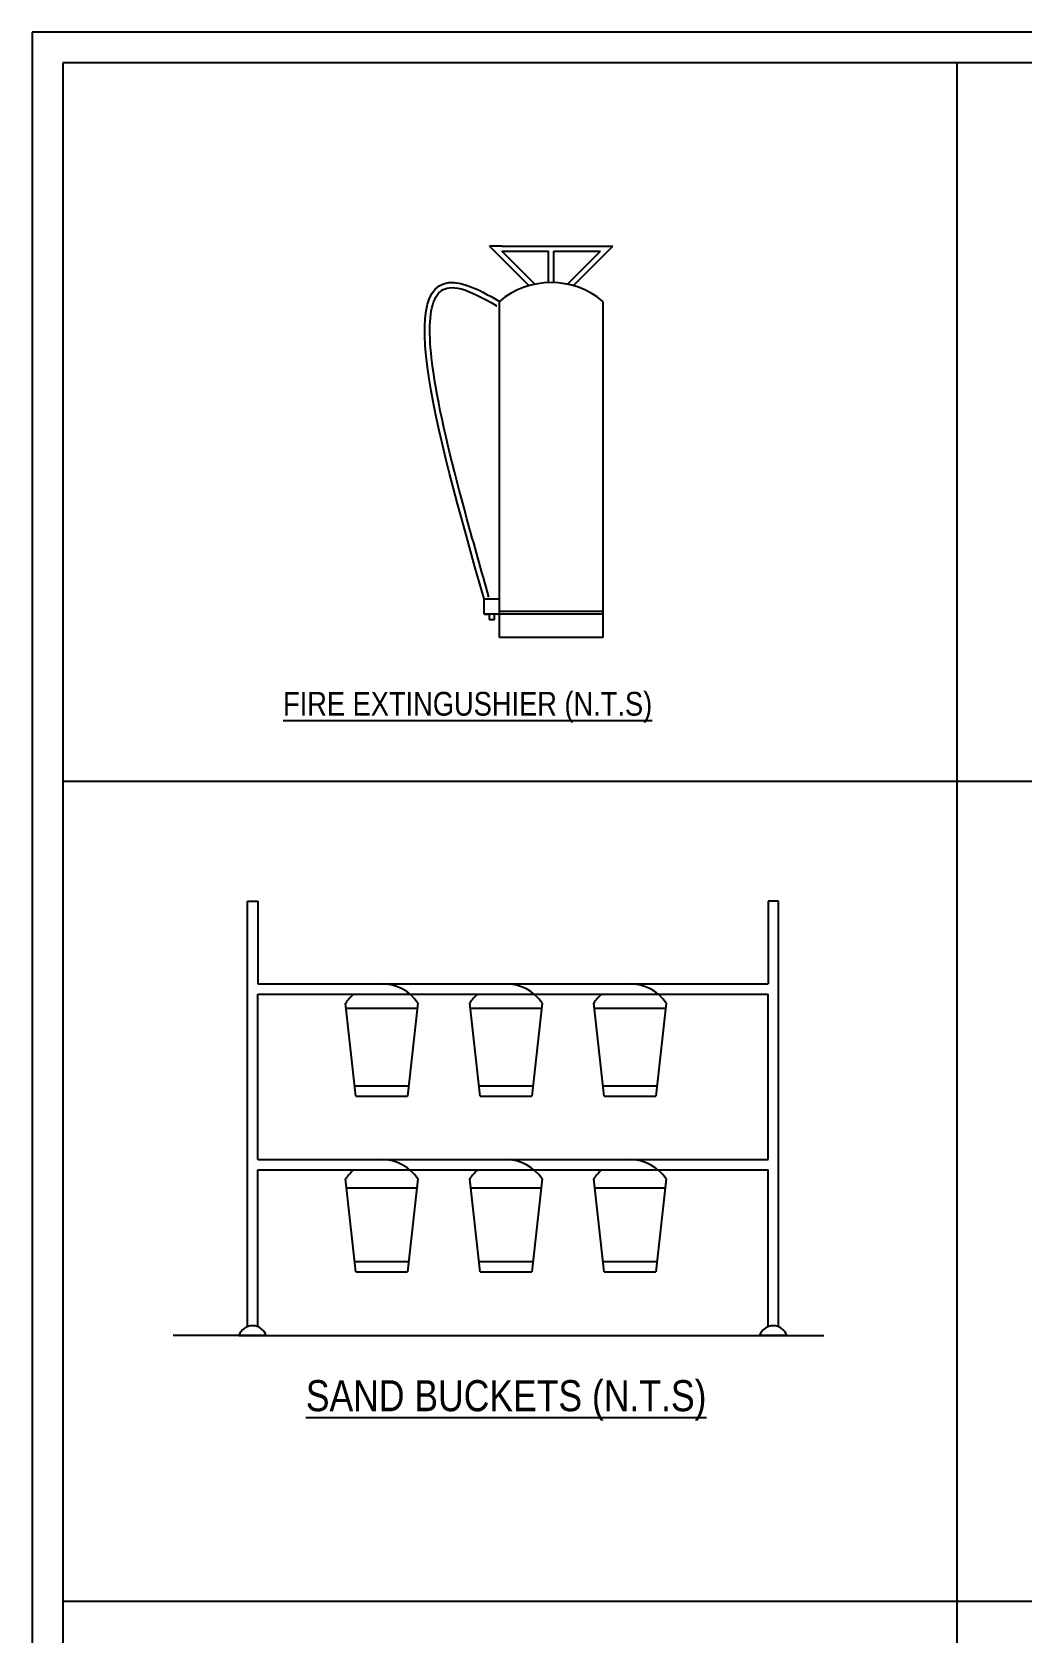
# Model space of a CAD drawing. Header units: metres. Extents: x 5669 to 5845, y 5621 to 5793.
# Drawn here: x 5794.36 to 5804.01, y 5676.34 to 5691.95 of the extents above; entities that cross this region are included whole.
import ezdxf

# ---------------------------------------------------------------- set-up
doc = ezdxf.new("R2010")
doc.units = ezdxf.units.M
doc.header["$MEASUREMENT"] = 0
doc.styles.add('style1', font='ARIALN.TTF')

# ---------------------------------------------------------------- blocks, each defined once
blk = doc.blocks.new('A$C3FDD778E')
for p, q in [((2.234, 4.686), (2.114, 4.686)), ((2.497, 4.303), (2.114, 4.686)), ((2.234, 4.686), (3.308, 4.686)), ((2.925, 4.303), (3.308, 4.686)), ((2.234, 4.636), (2.686, 4.636)), ((2.554, 4.317), (2.234, 4.636)), ((2.686, 4.333), (2.686, 4.636)), ((2.736, 4.636), (3.188, 4.636)), ((2.736, 4.333), (2.736, 4.636)), ((2.868, 4.317), (3.188, 4.636)), ((2.211, 0.901), (2.211, 4.151)), ((3.211, 4.151), (3.211, 0.901)), ((2.061, 1.126), (2.061, 1.276)), ((2.061, 1.276), (2.211, 1.276)), ((2.061, 1.126), (2.071, 1.126)), ((2.061, 1.126), (2.081, 1.126)), ((2.211, 1.126), (2.061, 1.126)), ((2.061, 1.126), (2.111, 1.126)), ((2.111, 1.126), (2.111, 1.076)), ((2.161, 1.076), (2.161, 1.126)), ((3.211, 1.151), (2.211, 1.151)), ((3.211, 1.126), (2.211, 1.126)), ((2.111, 1.076), (2.161, 1.076)), ((3.211, 0.901), (2.211, 0.901))]:
    blk.add_line(p, q)
blk.add_arc((2.711, 3.554), 0.779, 50.0538, 129.9462)
for points, knots in [([(2.061, 1.276), (1.592, 2.93), (1.07, 4.769), (2.099, 4.216), (2.211, 4.151)], [0, 0, 0, 0, 3.030452, 3.369076, 3.369076, 3.369076, 3.369076]), ([(2.109, 1.29), (2.037, 1.546), (1.964, 1.801), (1.76, 2.546), (1.644, 3.014), (1.535, 3.689), (1.523, 3.932), (1.576, 4.172), (1.609, 4.227), (1.693, 4.285), (1.751, 4.295), (1.928, 4.249), (2.047, 4.188), (2.182, 4.11), (2.184, 4.109), (2.186, 4.108)], [0, 0, 0, 0, 0.468639, 0.468639, 1.405917, 1.405917, 2.137486, 2.137486, 2.546212, 2.546212, 2.954939, 2.954939, 3.363666, 3.363666, 3.369076, 3.369076, 3.369076, 3.369076])]:
    blk.add_open_spline(points, degree=3, knots=knots)
at = {"style": 'style1'}
blk.add_text('%%UFIRE EXTINGUSHIER (N.T.S)', height=0.23, dxfattribs=at).set_placement((0.117, 0.145))
blk = doc.blocks.new('A$C4F0D4689')
for p, q in [((0.717, 5.068), (0.817, 5.068)), ((0.717, 4.268), (0.717, 5.068)), ((0.817, 5.068), (0.817, 4.268)), ((5.753, 5.068), (5.753, 4.268)), ((5.853, 5.068), (5.753, 5.068)), ((5.853, 4.268), (5.853, 5.068)), ((0.717, 0.953), (0.717, 4.268)), ((0.817, 4.268), (5.753, 4.268)), ((5.853, 0.953), (5.853, 4.268)), ((0.817, 4.168), (5.753, 4.168)), ((0.817, 2.568), (0.817, 4.168)), ((1.767, 3.182), (1.667, 4.082)), ((1.667, 4.032), (2.367, 4.032)), ((2.367, 4.082), (2.267, 3.182)), ((2.967, 3.182), (2.867, 4.082)), ((2.867, 4.032), (3.567, 4.032)), ((3.567, 4.082), (3.467, 3.182)), ((4.167, 3.182), (4.067, 4.082)), ((4.067, 4.032), (4.767, 4.032)), ((4.767, 4.082), (4.667, 3.182)), ((5.753, 2.568), (5.753, 4.168)), ((1.756, 3.282), (2.278, 3.282)), ((2.956, 3.282), (3.478, 3.282)), ((4.156, 3.282), (4.678, 3.282)), ((1.767, 3.182), (2.267, 3.182)), ((2.967, 3.182), (3.467, 3.182)), ((4.167, 3.182), (4.667, 3.182)), ((0.817, 2.568), (5.753, 2.568)), ((0.817, 0.953), (0.817, 2.468)), ((0.817, 2.468), (5.753, 2.468)), ((1.767, 1.482), (1.667, 2.382)), ((2.367, 2.382), (2.267, 1.482)), ((2.967, 1.482), (2.867, 2.382)), ((3.567, 2.382), (3.467, 1.482)), ((4.167, 1.482), (4.067, 2.382)), ((4.767, 2.382), (4.667, 1.482)), ((5.753, 0.953), (5.753, 2.468)), ((1.667, 2.294), (2.367, 2.294)), ((2.867, 2.294), (3.567, 2.294)), ((4.067, 2.294), (4.767, 2.294)), ((1.756, 1.582), (2.278, 1.582)), ((2.956, 1.582), (3.478, 1.582)), ((4.156, 1.582), (4.678, 1.582)), ((1.767, 1.482), (2.267, 1.482)), ((2.967, 1.482), (3.467, 1.482)), ((4.167, 1.482), (4.667, 1.482)), ((0.817, 0.868), (0, 0.868)), ((0.899, 0.868), (0.635, 0.868)), ((0.635, 0.868), (0.899, 0.868)), ((0.717, 0.868), (0.817, 0.868)), ((0.817, 0.868), (6.291, 0.868)), ((5.936, 0.868), (5.671, 0.868)), ((5.671, 0.868), (5.936, 0.868)), ((5.753, 0.868), (5.853, 0.868))]:
    blk.add_line(p, q)
for centre, radius, start, end in [((2.017, 3.846), 0.422, 34.0643, 90), ((3.217, 3.846), 0.422, 34.0643, 90), ((4.417, 3.846), 0.422, 34.0643, 90), ((2.017, 3.846), 0.422, 130.243, 145.9357), ((3.217, 3.846), 0.422, 130.243, 145.9357), ((4.417, 3.846), 0.422, 130.243, 145.9357), ((2.017, 2.146), 0.422, 34.0643, 90), ((3.217, 2.146), 0.422, 34.0643, 90), ((4.417, 2.146), 0.422, 34.0643, 90), ((2.017, 2.146), 0.422, 130.243, 145.9357), ((3.217, 2.146), 0.422, 130.243, 145.9357), ((4.417, 2.146), 0.422, 130.243, 145.9357), ((0.767, 0.822), 0.14, 19.1726, 160.8274), ((5.803, 0.822), 0.14, 19.1726, 160.8274)]:
    blk.add_arc(centre, radius, start, end)
at = {"style": 'style1'}
blk.add_text('%%USAND BUCKETS (N.T.S)', height=0.3, dxfattribs=at).set_placement((1.282, 0.135))

msp = doc.modelspace()

# ---------------------------------------------------------------- linework, layer by layer
for p, q in [((5803.383, 5661.649), (5803.383, 5691.649)), ((5823.719, 5684.643), (5794.663, 5684.643)), ((5823.719, 5676.649), (5794.663, 5676.649))]:
    msp.add_line(p, q)
for points in [[(5794.363, 5691.949), (5794.363, 5661.349), (5836.963, 5661.349), (5836.963, 5691.949)], [(5794.663, 5691.649), (5794.663, 5661.649), (5836.663, 5661.649), (5836.663, 5691.649)]]:
    msp.add_lwpolyline(points, close=True)

# ---------------------------------------------------------------- block references
at = {"xscale": 1.008, "yscale": 1.008, "zscale": 1.008}
for name, p in [('A$C3FDD778E', (5796.692, 5685.139)), ('A$C4F0D4689', (5795.74, 5678.369))]:
    msp.add_blockref(name, p, dxfattribs=at)

doc.saveas('drawing.dxf')
